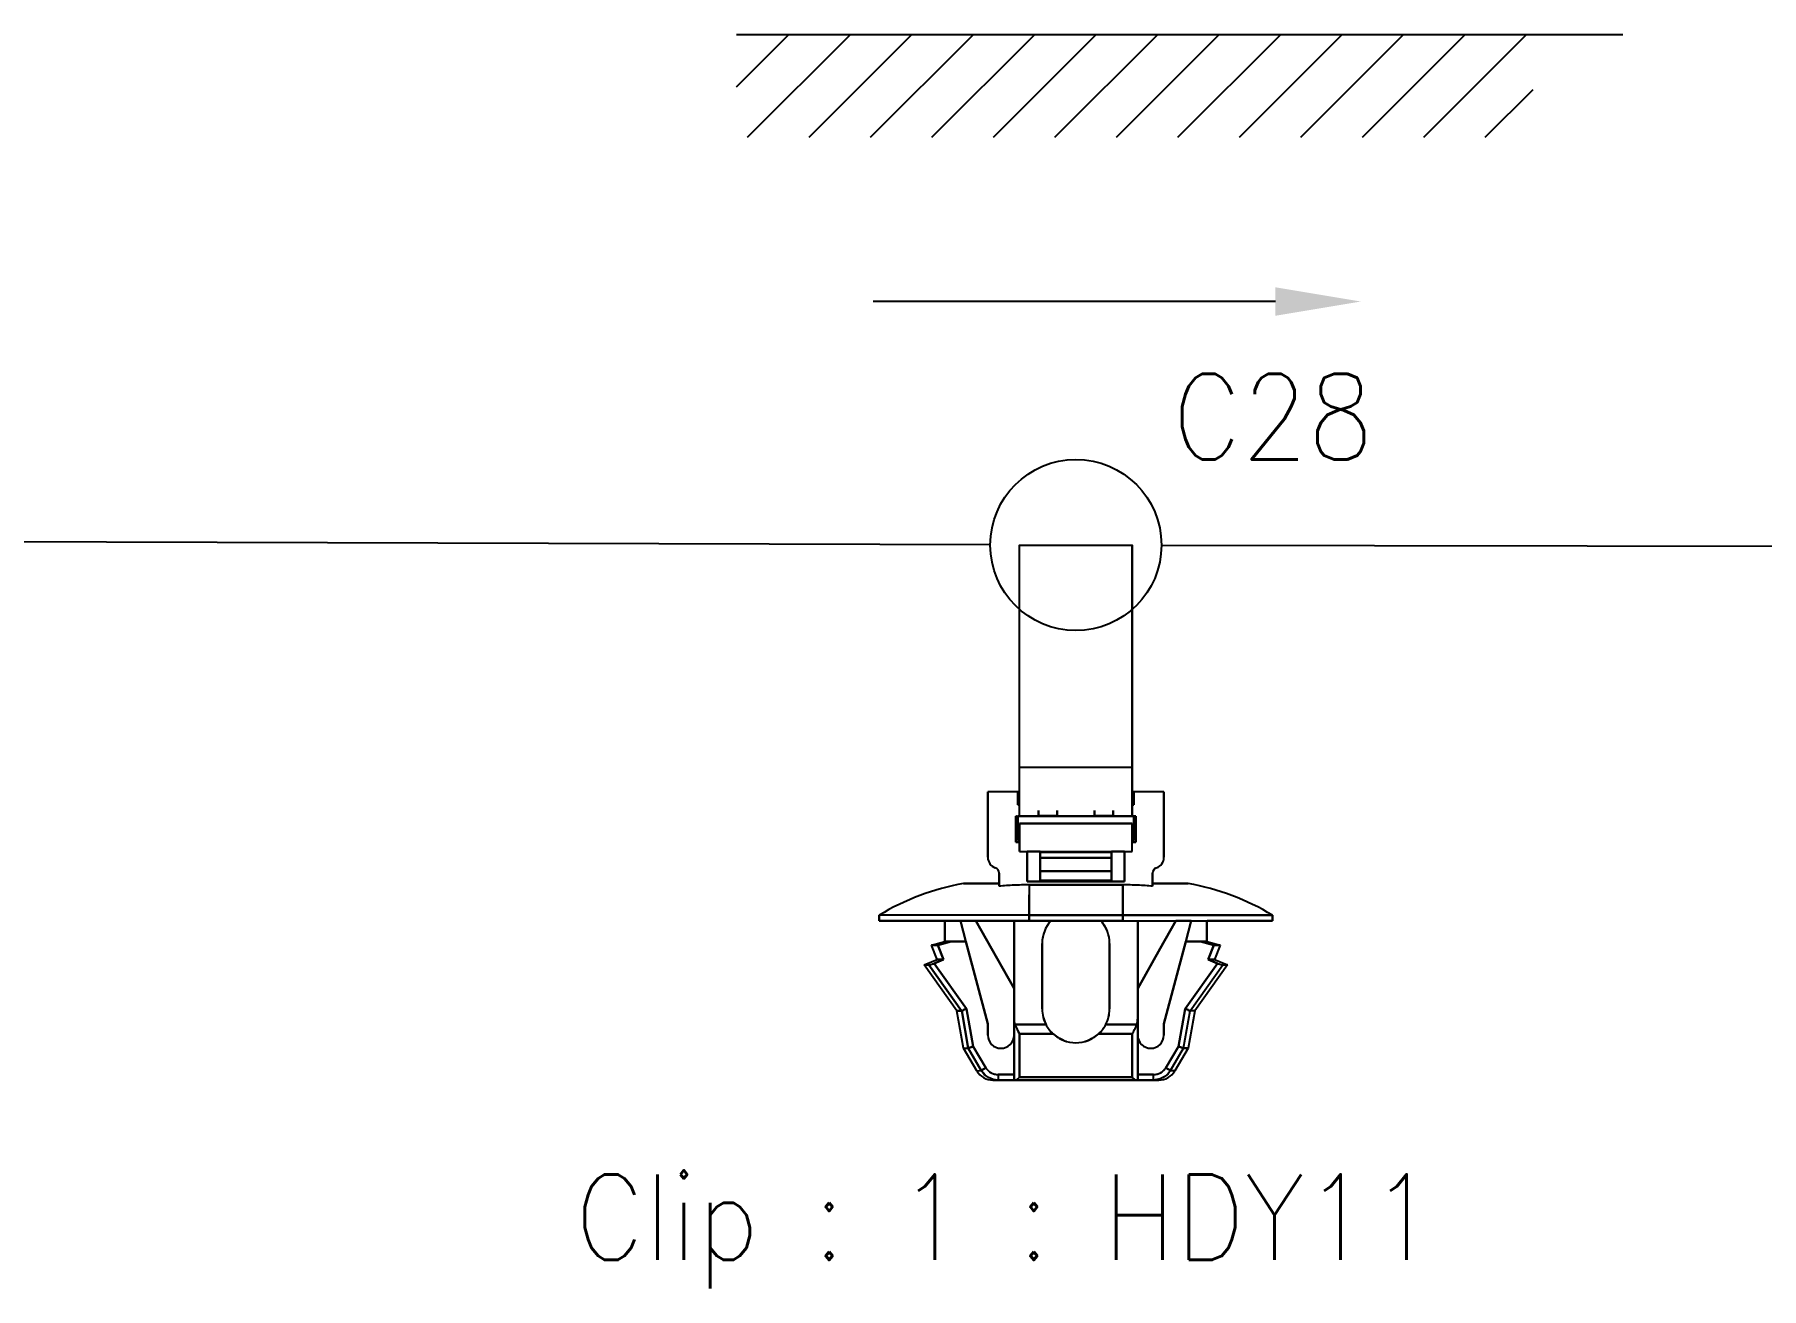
# Model space of a CAD drawing. Header units: inches. Extents: x 47316 to 59086, y 3141 to 11743.
# Drawn here: x 53152.7 to 53203.2, y 8601.5 to 8638.2 of the extents above; entities that cross this region are included whole.
import ezdxf

# ---------------------------------------------------------------- set-up
doc = ezdxf.new("R2010")
doc.units = ezdxf.units.IN
doc.header["$MEASUREMENT"] = 0
doc.styles.get("Standard").update_dxf_attribs({"font": ''})
doc.styles.get('Standard').set_extended_font_data('SimSun')
doc.linetypes.add('_VH_OTCON', pattern='A,0.0001,[7,VeSys.shx,S=0.1,R=0,X=0,Y=0],-0.4,[7,VeSys.shx,S=0.1,R=0,X=0,Y=0],-0.4,["X",Standard,S=1,R=0,X=-0.5,Y=-0.5],-0.0001,[7,VeSys.shx,S=0.1,R=0,X=0,Y=0],-0.4', length=1.2002)

msp = doc.modelspace()

# ---------------------------------------------------------------- linework, layer by layer
at = {"color": 0, "lineweight": -2}
for p, q in [((53173.252, 8636.627, 0), (53174.782, 8638.156, 0)), ((53173.252, 8638.156, 0), (53199.144, 8638.156, 0)), ((53173.574, 8635.153, 0), (53176.578, 8638.156, 0)), ((53175.37, 8635.153, 0), (53178.374, 8638.156, 0)), ((53177.166, 8635.153, 0), (53180.17, 8638.156, 0)), ((53178.962, 8635.153, 0), (53181.966, 8638.156, 0)), ((53180.758, 8635.153, 0), (53183.762, 8638.156, 0)), ((53182.554, 8635.153, 0), (53185.558, 8638.156, 0)), ((53184.35, 8635.153, 0), (53187.354, 8638.156, 0)), ((53186.146, 8635.153, 0), (53189.15, 8638.156, 0)), ((53187.942, 8635.153, 0), (53190.946, 8638.156, 0)), ((53189.738, 8635.153, 0), (53192.742, 8638.156, 0)), ((53191.535, 8635.153, 0), (53194.538, 8638.156, 0)), ((53193.331, 8635.153, 0), (53196.334, 8638.156, 0)), ((53195.127, 8635.153, 0), (53196.523, 8636.549, 0))]:
    msp.add_line(p, q, dxfattribs=at)
at = {"color": 7, "lineweight": -2}
msp.add_line((53188.993, 8630.355), (53177.245, 8630.355), dxfattribs=at)
at = {"color": 0, "linetype": '_VH_OTCON', "lineweight": -2, "ltscale": 5}
for p, q in [((53180.665, 8623.247), (53018.001, 8623.709)), ((53185.665, 8623.236), (53242.529, 8623.158))]:
    msp.add_line(p, q, dxfattribs=at)
at = {"color": 0, "ltscale": 0.378893}
msp.add_line((53184.807, 8616.74), (53184.807, 8623.24), dxfattribs=at)
at = {"color": 0, "ltscale": 0.37888}
msp.add_line((53184.807, 8616.74), (53184.807, 8623.24), dxfattribs=at)
at = {"color": 7, "ltscale": 0.108633}
msp.add_line((53181.523, 8616.034), (53181.523, 8618.412), dxfattribs=at)
at = {"color": 7, "ltscale": 0.098454}
msp.add_line((53181.523, 8616.034), (53181.523, 8618.189), dxfattribs=at)
at = {"color": 7, "ltscale": 0.057913}
msp.add_line((53181.523, 8616.034), (53181.523, 8617.302), dxfattribs=at)
at = {"color": 7, "ltscale": 0.0644}
for p, q in [((53181.523, 8615.33), (53181.523, 8616.74)), ((53181.523, 8615.33), (53181.523, 8616.74)), ((53184.807, 8616.74), (53184.807, 8615.33)), ((53184.807, 8615.33), (53184.807, 8616.74))]:
    msp.add_line(p, q, dxfattribs=at)
at = {"color": 7, "ltscale": 0.025}
for p, q in [((53180.593, 8615.486), (53180.593, 8616.034)), ((53182.617, 8615.33), (53182.07, 8615.33)), ((53182.617, 8615.33), (53182.07, 8615.33)), ((53182.617, 8615.322), (53182.07, 8615.322)), ((53184.259, 8615.33), (53183.712, 8615.33)), ((53184.259, 8615.33), (53183.712, 8615.33))]:
    msp.add_line(p, q, dxfattribs=at)
at = {"color": 7, "ltscale": 0.039999}
for p, q in [((53181.468, 8616.034), (53180.593, 8616.034)), ((53181.468, 8616.034), (53180.593, 8616.034)), ((53185.737, 8616.034), (53184.861, 8616.034)), ((53185.737, 8616.034), (53184.861, 8616.034))]:
    msp.add_line(p, q, dxfattribs=at)
at = {"color": 7, "ltscale": 0.022501}
for p, q in [((53180.593, 8616.034), (53180.593, 8615.541)), ((53180.593, 8616.034), (53180.593, 8615.541)), ((53185.737, 8616.034), (53185.737, 8615.541)), ((53185.737, 8615.541), (53185.737, 8616.034))]:
    msp.add_line(p, q, dxfattribs=at)
at = {"color": 7, "ltscale": 0.0175}
for p, q in [((53181.468, 8616.034), (53181.468, 8615.651)), ((53181.468, 8616.034), (53181.468, 8615.651)), ((53181.468, 8615.651), (53181.468, 8616.034)), ((53184.861, 8616.034), (53184.861, 8615.651)), ((53184.861, 8615.651), (53184.861, 8616.034))]:
    msp.add_line(p, q, dxfattribs=at)
at = {"color": 7, "ltscale": 0.002499}
for p, q in [((53181.523, 8616.034), (53181.468, 8616.034)), ((53181.468, 8615.651), (53181.523, 8615.651)), ((53181.523, 8615.651), (53181.468, 8615.651)), ((53184.861, 8616.034), (53184.807, 8616.034)), ((53184.807, 8615.651), (53184.861, 8615.651)), ((53184.861, 8615.651), (53184.807, 8615.651)), ((53181.413, 8615.322), (53181.468, 8615.322)), ((53181.413, 8615.322), (53181.468, 8615.322)), ((53184.916, 8615.322), (53184.861, 8615.322)), ((53184.861, 8615.322), (53184.916, 8615.322)), ((53184.861, 8615.322), (53184.916, 8615.322)), ((53181.468, 8614.611), (53181.523, 8614.611)), ((53181.523, 8614.611), (53181.468, 8614.611)), ((53181.468, 8614.611), (53181.523, 8614.611)), ((53184.807, 8614.611), (53184.861, 8614.611)), ((53184.861, 8614.611), (53184.807, 8614.611)), ((53184.807, 8614.611), (53184.861, 8614.611))]:
    msp.add_line(p, q, dxfattribs=at)
at = {"color": 7, "ltscale": 2.6e-05}
for p, q in [((53181.468, 8616.033), (53181.468, 8616.034)), ((53184.861, 8616.034), (53184.861, 8616.033))]:
    msp.add_line(p, q, dxfattribs=at)
at = {"color": 7, "ltscale": 0.064999}
for p, q in [((53180.593, 8615.541), (53180.593, 8614.118)), ((53180.593, 8615.541), (53180.593, 8614.118)), ((53185.737, 8615.541), (53185.737, 8614.118)), ((53185.737, 8614.118), (53185.737, 8615.541))]:
    msp.add_line(p, q, dxfattribs=at)
at = {"color": 7, "ltscale": 0.0625}
msp.add_line((53180.593, 8614.118), (53180.593, 8615.486), dxfattribs=at)
at = {"color": 7, "ltscale": 0.000629}
msp.add_line((53181.427, 8615.322), (53181.413, 8615.322), dxfattribs=at)
at = {"color": 7, "ltscale": 0.035001}
for p, q in [((53181.413, 8615.322), (53181.413, 8614.556)), ((53181.413, 8614.556), (53181.413, 8615.322)), ((53184.916, 8614.556), (53184.916, 8615.322)), ((53184.916, 8614.556), (53184.916, 8615.322)), ((53184.916, 8615.322), (53184.916, 8614.556)), ((53181.797, 8612.257), (53181.797, 8613.024)), ((53181.797, 8612.257), (53181.797, 8613.024))]:
    msp.add_line(p, q, dxfattribs=at)
at = {"color": 7, "ltscale": 0.154999}
for p, q in [((53181.468, 8615.322), (53184.861, 8615.322)), ((53184.861, 8615.322), (53181.468, 8615.322))]:
    msp.add_line(p, q, dxfattribs=at)
at = {"color": 7, "ltscale": 0.032501}
for p, q in [((53181.468, 8615.322), (53181.468, 8614.611)), ((53181.468, 8615.322), (53181.468, 8614.611)), ((53184.861, 8615.322), (53184.861, 8614.611)), ((53184.861, 8614.611), (53184.861, 8615.322))]:
    msp.add_line(p, q, dxfattribs=at)
at = {"color": 7, "ltscale": 0.021939}
msp.add_line((53181.468, 8615.322), (53181.468, 8614.842), dxfattribs=at)
at = {"color": 7, "ltscale": 0.15}
for p, q in [((53184.807, 8615.103), (53181.523, 8615.103)), ((53181.523, 8615.103), (53184.807, 8615.103)), ((53181.523, 8614.282), (53184.807, 8614.282)), ((53181.523, 8614.282), (53184.807, 8614.282)), ((53184.807, 8607.688), (53181.523, 8607.688)), ((53181.523, 8607.688), (53184.807, 8607.688))]:
    msp.add_line(p, q, dxfattribs=at)
at = {"color": 7, "ltscale": 0.0375}
for p, q in [((53181.523, 8615.103), (53181.523, 8614.282)), ((53181.523, 8614.282), (53181.523, 8615.103)), ((53184.807, 8614.282), (53184.807, 8615.103)), ((53184.807, 8614.282), (53184.807, 8615.103))]:
    msp.add_line(p, q, dxfattribs=at)
at = {"color": 7, "ltscale": 0.0075}
for p, q in [((53182.07, 8615.322), (53182.07, 8615.486)), ((53182.07, 8615.486), (53182.07, 8615.322)), ((53182.617, 8615.486), (53182.617, 8615.322)), ((53182.617, 8615.322), (53182.617, 8615.486)), ((53183.712, 8615.322), (53183.712, 8615.486)), ((53183.712, 8615.486), (53183.712, 8615.322)), ((53184.259, 8615.486), (53184.259, 8615.322)), ((53184.259, 8615.322), (53184.259, 8615.486)), ((53177.418, 8612.422), (53177.418, 8612.257)), ((53177.418, 8612.257), (53177.418, 8612.422)), ((53181.797, 8612.422), (53181.797, 8612.257)), ((53181.797, 8612.257), (53181.797, 8612.422)), ((53184.533, 8612.257), (53184.533, 8612.422)), ((53184.533, 8612.422), (53184.533, 8612.257)), ((53188.911, 8612.422), (53188.911, 8612.257)), ((53188.911, 8612.257), (53188.911, 8612.422)), ((53180.9, 8607.77), (53180.9, 8607.605)), ((53180.9, 8607.77), (53180.9, 8607.605)), ((53181.359, 8607.605), (53181.359, 8607.77)), ((53185.429, 8607.605), (53185.429, 8607.77)), ((53185.429, 8607.605), (53185.429, 8607.77))]:
    msp.add_line(p, q, dxfattribs=at)
at = {"color": 7, "ltscale": 0.000322}
msp.add_line((53182.617, 8615.322), (53182.617, 8615.329), dxfattribs=at)
at = {"color": 7, "ltscale": 0.023056}
msp.add_line((53184.217, 8615.322), (53183.712, 8615.322), dxfattribs=at)
at = {"color": 7, "ltscale": 0.000368}
msp.add_line((53184.259, 8615.33), (53184.259, 8615.322), dxfattribs=at)
at = {"color": 7, "ltscale": 0.004999}
for p, q in [((53181.413, 8614.556), (53181.523, 8614.556)), ((53181.523, 8614.556), (53181.413, 8614.556)), ((53184.807, 8614.556), (53184.916, 8614.556)), ((53184.916, 8614.556), (53184.807, 8614.556))]:
    msp.add_line(p, q, dxfattribs=at)
at = {"color": 7, "ltscale": 0.010562}
msp.add_line((53181.468, 8614.611), (53181.468, 8614.842), dxfattribs=at)
at = {"color": 7, "ltscale": 0.002502}
msp.add_line((53181.523, 8614.556), (53181.523, 8614.611), dxfattribs=at)
at = {"color": 7, "ltscale": 0.040002}
for p, q in [((53181.742, 8614.282), (53181.742, 8613.407)), ((53181.742, 8613.407), (53181.742, 8614.282)), ((53184.588, 8613.407), (53184.588, 8614.282)), ((53184.588, 8613.407), (53184.588, 8614.282)), ((53184.588, 8614.282), (53184.588, 8613.407))]:
    msp.add_line(p, q, dxfattribs=at)
at = {"color": 7, "ltscale": 0.017502}
for p, q in [((53182.125, 8614.282), (53181.742, 8614.282)), ((53184.588, 8614.282), (53184.205, 8614.282))]:
    msp.add_line(p, q, dxfattribs=at)
at = {"color": 7, "ltscale": 0.00087}
for p, q in [((53182.125, 8614.263), (53182.125, 8614.282)), ((53182.125, 8614.282), (53182.125, 8614.263)), ((53184.205, 8614.263), (53184.205, 8614.282)), ((53184.205, 8614.282), (53184.205, 8614.263))]:
    msp.add_line(p, q, dxfattribs=at)
at = {"color": 7, "ltscale": 0.023952}
msp.add_line((53182.125, 8613.758), (53182.125, 8614.282), dxfattribs=at)
at = {"color": 7, "ltscale": 0.007443}
for p, q in [((53182.125, 8614.1), (53182.125, 8614.263)), ((53182.125, 8614.263), (53182.125, 8614.1)), ((53184.205, 8614.1), (53184.205, 8614.263)), ((53184.205, 8614.263), (53184.205, 8614.1))]:
    msp.add_line(p, q, dxfattribs=at)
at = {"color": 7, "ltscale": 0.095001}
for p, q in [((53182.125, 8614.263), (53184.205, 8614.263)), ((53184.205, 8614.263), (53182.125, 8614.263)), ((53182.125, 8614.1), (53184.205, 8614.1)), ((53184.205, 8614.1), (53182.125, 8614.1)), ((53184.205, 8613.71), (53182.125, 8613.71)), ((53182.125, 8613.71), (53184.205, 8613.71)), ((53184.205, 8613.438), (53182.125, 8613.438))]:
    msp.add_line(p, q, dxfattribs=at)
at = {"color": 7, "ltscale": 0.017839}
for p, q in [((53182.125, 8613.71), (53182.125, 8614.1)), ((53182.125, 8614.1), (53182.125, 8613.71)), ((53184.205, 8613.71), (53184.205, 8614.1)), ((53184.205, 8614.1), (53184.205, 8613.71))]:
    msp.add_line(p, q, dxfattribs=at)
at = {"color": 7, "ltscale": 0.013786}
msp.add_line((53180.921, 8613.352), (53180.921, 8613.654), dxfattribs=at)
at = {"color": 7, "ltscale": 0.017471}
for p, q in [((53180.921, 8613.271), (53180.921, 8613.654)), ((53185.409, 8613.271), (53185.409, 8613.654))]:
    msp.add_line(p, q, dxfattribs=at)
at = {"color": 7, "ltscale": 0.017476}
for p, q in [((53180.921, 8613.654), (53180.921, 8613.271)), ((53185.409, 8613.654), (53185.409, 8613.271))]:
    msp.add_line(p, q, dxfattribs=at)
at = {"color": 7, "ltscale": 0.014789}
msp.add_line((53182.125, 8613.73), (53182.125, 8613.407), dxfattribs=at)
at = {"color": 7, "ltscale": 0.013841}
for p, q in [((53182.125, 8613.407), (53182.125, 8613.71)), ((53184.205, 8613.71), (53184.205, 8613.407))]:
    msp.add_line(p, q, dxfattribs=at)
at = {"color": 7, "ltscale": 0.012407}
for p, q in [((53182.125, 8613.438), (53182.125, 8613.71)), ((53184.205, 8613.438), (53184.205, 8613.71))]:
    msp.add_line(p, q, dxfattribs=at)
at = {"color": 7, "ltscale": 0.047501}
for p, q in [((53179.881, 8613.352), (53180.921, 8613.352)), ((53180.921, 8613.352), (53179.881, 8613.352)), ((53185.409, 8613.352), (53186.449, 8613.352)), ((53186.449, 8613.352), (53185.409, 8613.352))]:
    msp.add_line(p, q, dxfattribs=at)
at = {"color": 7, "ltscale": 0.00369}
for p, q in [((53180.921, 8613.271), (53180.921, 8613.352)), ((53185.409, 8613.352), (53185.409, 8613.271))]:
    msp.add_line(p, q, dxfattribs=at)
at = {"color": 7, "ltscale": 0.129999}
for p, q in [((53181.742, 8613.407), (53184.588, 8613.407)), ((53184.588, 8613.407), (53181.742, 8613.407))]:
    msp.add_line(p, q, dxfattribs=at)
at = {"color": 7, "ltscale": 0.040567}
for p, q in [((53181.797, 8613.31), (53181.797, 8612.422)), ((53184.533, 8613.31), (53184.533, 8612.422))]:
    msp.add_line(p, q, dxfattribs=at)
at = {"color": 7, "ltscale": 0.125}
for p, q in [((53184.533, 8613.31), (53181.797, 8613.31)), ((53181.797, 8613.31), (53184.533, 8613.31)), ((53184.533, 8612.422), (53181.797, 8612.422)), ((53181.797, 8612.422), (53184.533, 8612.422)), ((53184.533, 8612.257), (53181.797, 8612.257)), ((53181.797, 8612.257), (53184.533, 8612.257))]:
    msp.add_line(p, q, dxfattribs=at)
at = {"color": 7, "ltscale": 0.040569}
for p, q in [((53181.797, 8613.31), (53181.797, 8612.422)), ((53184.533, 8612.422), (53184.533, 8613.31))]:
    msp.add_line(p, q, dxfattribs=at)
at = {"color": 7, "ltscale": 0.001447}
msp.add_line((53184.205, 8613.438), (53184.205, 8613.407), dxfattribs=at)
at = {"color": 7, "ltscale": 0.02751}
msp.add_line((53184.533, 8612.421), (53184.533, 8613.024), dxfattribs=at)
msp.add_line((53184.533, 8612.421), (53184.533, 8613.024), dxfattribs=at)
at = {"color": 7, "ltscale": 0.2}
for p, q in [((53181.797, 8612.422), (53177.418, 8612.422)), ((53181.797, 8612.422), (53177.418, 8612.422)), ((53181.797, 8612.257), (53177.418, 8612.257)), ((53177.418, 8612.257), (53181.797, 8612.257)), ((53188.911, 8612.422), (53184.533, 8612.422)), ((53184.533, 8612.422), (53188.911, 8612.422)), ((53184.533, 8612.257), (53188.911, 8612.257)), ((53184.533, 8612.257), (53188.911, 8612.257))]:
    msp.add_line(p, q, dxfattribs=at)
at = {"color": 7, "ltscale": 0.087396}
for p, q in [((53177.418, 8612.257), (53179.331, 8612.257)), ((53188.911, 8612.257), (53186.998, 8612.257)), ((53188.911, 8612.257), (53186.998, 8612.257))]:
    msp.add_line(p, q, dxfattribs=at)
at = {"color": 7, "ltscale": 0.0875}
for p, q in [((53179.334, 8612.257), (53177.418, 8612.257)), ((53182.18, 8609.685), (53182.18, 8611.601)), ((53182.18, 8611.601), (53182.18, 8609.685)), ((53184.15, 8611.601), (53184.15, 8609.685)), ((53184.15, 8609.685), (53184.15, 8611.601)), ((53184.15, 8609.685), (53184.15, 8611.601))]:
    msp.add_line(p, q, dxfattribs=at)
at = {"color": 7, "ltscale": 0.027499}
for p, q in [((53179.334, 8611.655), (53179.334, 8612.257)), ((53179.334, 8612.257), (53179.334, 8611.655)), ((53186.996, 8611.655), (53186.996, 8612.257)), ((53186.996, 8612.257), (53186.996, 8611.655))]:
    msp.add_line(p, q, dxfattribs=at)
at = {"color": 7, "ltscale": 0.028456}
for p, q in [((53179.952, 8611.655), (53179.791, 8612.257)), ((53179.791, 8612.257), (53179.952, 8611.655)), ((53186.378, 8611.655), (53186.538, 8612.257)), ((53186.538, 8612.257), (53186.378, 8611.655))]:
    msp.add_line(p, q, dxfattribs=at)
at = {"color": 7, "ltscale": 0.020602}
for p, q in [((53179.791, 8612.257), (53180.242, 8612.257)), ((53186.538, 8612.257), (53186.087, 8612.257)), ((53186.538, 8612.257), (53186.087, 8612.257))]:
    msp.add_line(p, q, dxfattribs=at)
at = {"color": 7, "ltscale": 0.020749}
msp.add_line((53180.246, 8612.257), (53179.791, 8612.257), dxfattribs=at)
at = {"color": 7, "ltscale": 0.015289}
msp.add_line((53180.41, 8611.967), (53180.245, 8612.258), dxfattribs=at)
at = {"color": 7, "ltscale": 0.015242}
for p, q in [((53180.246, 8612.258), (53180.41, 8611.967)), ((53185.92, 8611.967), (53186.084, 8612.258))]:
    msp.add_line(p, q, dxfattribs=at)
at = {"color": 7, "ltscale": 0.089999}
for p, q in [((53181.359, 8612.257), (53181.359, 8610.287)), ((53181.359, 8610.287), (53181.359, 8612.257)), ((53184.971, 8610.287), (53184.971, 8612.257)), ((53184.971, 8612.257), (53184.971, 8610.287))]:
    msp.add_line(p, q, dxfattribs=at)
at = {"color": 7, "ltscale": 0.015215}
msp.add_line((53186.084, 8612.258), (53185.92, 8611.968), dxfattribs=at)
at = {"color": 7, "ltscale": 0.018183}
msp.add_line((53178.951, 8611.546), (53179.334, 8611.655), dxfattribs=at)
at = {"color": 7, "ltscale": 0.008429}
for p, q in [((53179.135, 8611.546), (53178.951, 8611.546)), ((53187.03, 8611.135), (53187.214, 8611.135))]:
    msp.add_line(p, q, dxfattribs=at)
at = {"color": 7, "ltscale": 0.020195}
for p, q in [((53179.115, 8611.135), (53178.951, 8611.546)), ((53179.135, 8611.546), (53179.3, 8611.135)), ((53179.3, 8611.135), (53179.135, 8611.546)), ((53187.194, 8611.546), (53187.03, 8611.135)), ((53187.03, 8611.135), (53187.194, 8611.546)), ((53187.379, 8611.546), (53187.214, 8611.135))]:
    msp.add_line(p, q, dxfattribs=at)
at = {"color": 7, "ltscale": 0.008438}
msp.add_line((53178.951, 8611.546), (53179.136, 8611.546), dxfattribs=at)
at = {"color": 7, "ltscale": 0.002185}
msp.add_line((53179.042, 8611.546), (53178.994, 8611.546), dxfattribs=at)
at = {"color": 7, "ltscale": 0.018199}
for p, q in [((53179.519, 8611.655), (53179.135, 8611.546)), ((53179.135, 8611.546), (53179.519, 8611.655)), ((53186.811, 8611.655), (53187.194, 8611.546)), ((53187.194, 8611.546), (53186.811, 8611.655))]:
    msp.add_line(p, q, dxfattribs=at)
at = {"color": 7, "ltscale": 0.000342}
for p, q in [((53179.341, 8611.655), (53179.334, 8611.655)), ((53186.996, 8611.655), (53186.988, 8611.655))]:
    msp.add_line(p, q, dxfattribs=at)
at = {"color": 7, "ltscale": 0.006641}
msp.add_line((53179.334, 8611.655), (53179.479, 8611.655), dxfattribs=at)
at = {"color": 7, "ltscale": 0.002142}
msp.add_line((53179.381, 8611.655), (53179.334, 8611.655), dxfattribs=at)
at = {"color": 7, "ltscale": 0.00033}
for p, q in [((53179.334, 8611.655), (53179.341, 8611.655)), ((53186.989, 8611.655), (53186.996, 8611.655)), ((53187.214, 8611.135), (53187.207, 8611.135))]:
    msp.add_line(p, q, dxfattribs=at)
at = {"color": 7, "ltscale": 0.002136}
msp.add_line((53179.334, 8611.655), (53179.381, 8611.655), dxfattribs=at)
at = {"color": 7, "ltscale": 0.001825}
msp.add_line((53179.341, 8611.655), (53179.381, 8611.655), dxfattribs=at)
at = {"color": 7, "ltscale": 0.003674}
for p, q in [((53179.422, 8611.655), (53179.341, 8611.655)), ((53186.988, 8611.655), (53186.908, 8611.655))]:
    msp.add_line(p, q, dxfattribs=at)
at = {"color": 7, "ltscale": 0.006299}
msp.add_line((53179.519, 8611.655), (53179.381, 8611.655), dxfattribs=at)
at = {"color": 7, "ltscale": 0.006305}
msp.add_line((53179.381, 8611.655), (53179.519, 8611.655), dxfattribs=at)
at = {"color": 7, "ltscale": 0.00329}
msp.add_line((53179.494, 8611.655), (53179.422, 8611.655), dxfattribs=at)
at = {"color": 7, "ltscale": 0.019785}
for p, q in [((53179.952, 8611.655), (53179.519, 8611.655)), ((53179.519, 8611.655), (53179.952, 8611.655)), ((53186.378, 8611.655), (53186.811, 8611.655)), ((53186.811, 8611.655), (53186.378, 8611.655))]:
    msp.add_line(p, q, dxfattribs=at)
at = {"color": 7, "ltscale": 0.11383}
for p, q in [((53180.593, 8609.247), (53179.952, 8611.655)), ((53179.952, 8611.655), (53180.593, 8609.247)), ((53185.737, 8609.247), (53186.378, 8611.655)), ((53186.378, 8611.655), (53185.737, 8609.247))]:
    msp.add_line(p, q, dxfattribs=at)
at = {"color": 7, "ltscale": 0.02697}
msp.add_line((53180.7, 8611.453), (53180.41, 8611.967), dxfattribs=at)
at = {"color": 7, "ltscale": 0.026985}
for p, q in [((53180.41, 8611.967), (53180.7, 8611.453)), ((53185.629, 8611.453), (53185.92, 8611.967))]:
    msp.add_line(p, q, dxfattribs=at)
at = {"color": 7, "ltscale": 0.065039}
msp.add_line((53181.359, 8610.287), (53180.658, 8611.527), dxfattribs=at)
at = {"color": 7, "ltscale": 0.064963}
msp.add_line((53185.67, 8611.525), (53184.971, 8610.287), dxfattribs=at)
at = {"color": 7, "ltscale": 0.02701}
msp.add_line((53185.92, 8611.968), (53185.629, 8611.453), dxfattribs=at)
at = {"color": 7, "ltscale": 0.008441}
for p, q in [((53186.996, 8611.655), (53186.811, 8611.655)), ((53186.811, 8611.655), (53186.996, 8611.655)), ((53187.215, 8611.135), (53187.03, 8611.135))]:
    msp.add_line(p, q, dxfattribs=at)
at = {"color": 7, "ltscale": 0.008432}
msp.add_line((53186.811, 8611.655), (53186.996, 8611.655), dxfattribs=at)
at = {"color": 7, "ltscale": 0.00434}
msp.add_line((53186.908, 8611.655), (53186.813, 8611.655), dxfattribs=at)
at = {"color": 7, "ltscale": 0.002209}
msp.add_line((53186.94, 8611.655), (53186.989, 8611.655), dxfattribs=at)
at = {"color": 7, "ltscale": 0.000286}
for p, q in [((53186.994, 8611.654), (53186.988, 8611.655)), ((53186.988, 8611.655), (53186.994, 8611.654))]:
    msp.add_line(p, q, dxfattribs=at)
at = {"color": 7, "ltscale": 0.018174}
msp.add_line((53186.996, 8611.655), (53187.378, 8611.546), dxfattribs=at)
at = {"color": 7, "ltscale": 0.004681}
for p, q in [((53187.297, 8611.546), (53187.194, 8611.546)), ((53187.194, 8611.546), (53187.297, 8611.546))]:
    msp.add_line(p, q, dxfattribs=at)
at = {"color": 7, "ltscale": 0.002823}
msp.add_line((53187.358, 8611.546), (53187.297, 8611.546), dxfattribs=at)
at = {"color": 7, "ltscale": 0.00282}
for p, q in [((53187.297, 8611.546), (53187.358, 8611.546)), ((53179.135, 8611.135), (53179.197, 8611.135))]:
    msp.add_line(p, q, dxfattribs=at)
at = {"color": 7, "ltscale": 0.000925}
msp.add_line((53187.379, 8611.546), (53187.358, 8611.546), dxfattribs=at)
at = {"color": 7, "ltscale": 0.000912}
for p, q in [((53187.358, 8611.546), (53187.378, 8611.546)), ((53179.115, 8611.135), (53179.135, 8611.135))]:
    msp.add_line(p, q, dxfattribs=at)
at = {"color": 7, "ltscale": 0.019}
msp.add_line((53178.732, 8610.971), (53179.115, 8611.135), dxfattribs=at)
at = {"color": 7, "ltscale": 0.013619}
for p, q in [((53179.3, 8611.135), (53179.026, 8611.018)), ((53179.026, 8611.018), (53179.3, 8611.135)), ((53187.03, 8611.135), (53187.304, 8611.018)), ((53187.304, 8611.018), (53187.03, 8611.135))]:
    msp.add_line(p, q, dxfattribs=at)
at = {"color": 7, "ltscale": 0.074459}
for p, q in [((53179.026, 8611.018), (53179.973, 8609.692)), ((53179.973, 8609.692), (53179.026, 8611.018)), ((53187.304, 8611.018), (53186.356, 8609.692)), ((53186.356, 8609.692), (53187.304, 8611.018))]:
    msp.add_line(p, q, dxfattribs=at)
at = {"color": 7, "ltscale": 0.0009}
msp.add_line((53179.134, 8611.135), (53179.115, 8611.135), dxfattribs=at)
at = {"color": 7, "ltscale": 0.002856}
msp.add_line((53179.122, 8611.135), (53179.185, 8611.135), dxfattribs=at)
at = {"color": 7, "ltscale": 0.002869}
msp.add_line((53179.185, 8611.135), (53179.122, 8611.135), dxfattribs=at)
at = {"color": 7, "ltscale": 0.002832}
msp.add_line((53179.196, 8611.135), (53179.134, 8611.135), dxfattribs=at)
at = {"color": 7, "ltscale": 0.004715}
msp.add_line((53179.3, 8611.135), (53179.196, 8611.135), dxfattribs=at)
at = {"color": 7, "ltscale": 0.004687}
msp.add_line((53179.197, 8611.135), (53179.3, 8611.135), dxfattribs=at)
at = {"color": 7, "ltscale": 0.06116}
msp.add_line((53181.359, 8610.287), (53180.7, 8611.453), dxfattribs=at)
at = {"color": 7, "ltscale": 0.061156}
for p, q in [((53180.7, 8611.453), (53181.359, 8610.287)), ((53184.971, 8610.287), (53185.629, 8611.453))]:
    msp.add_line(p, q, dxfattribs=at)
at = {"color": 7, "ltscale": 0.040697}
msp.add_line((53181.359, 8610.491), (53181.359, 8611.382), dxfattribs=at)
at = {"color": 7, "ltscale": 0.040701}
msp.add_line((53181.359, 8611.382), (53181.359, 8610.491), dxfattribs=at)
at = {"color": 7, "ltscale": 0.061161}
msp.add_line((53185.629, 8611.453), (53184.971, 8610.287), dxfattribs=at)
at = {"color": 7, "ltscale": 0.004291}
msp.add_line((53187.124, 8611.135), (53187.03, 8611.135), dxfattribs=at)
at = {"color": 7, "ltscale": 0.003809}
msp.add_line((53187.207, 8611.135), (53187.124, 8611.135), dxfattribs=at)
at = {"color": 7, "ltscale": 0.001593}
msp.add_line((53187.173, 8611.135), (53187.208, 8611.135), dxfattribs=at)
at = {"color": 7, "ltscale": 0.000327}
msp.add_line((53187.208, 8611.135), (53187.215, 8611.135), dxfattribs=at)
at = {"color": 7, "ltscale": 0.019025}
msp.add_line((53187.215, 8611.135), (53187.597, 8610.971), dxfattribs=at)
at = {"color": 7, "ltscale": 4.3e-05}
msp.add_line((53178.732, 8610.971), (53178.733, 8610.971), dxfattribs=at)
at = {"color": 7, "ltscale": 0.075271}
for p, q in [((53179.69, 8609.63), (53178.732, 8610.971)), ((53178.867, 8610.971), (53179.825, 8609.63)), ((53179.825, 8609.63), (53178.867, 8610.971)), ((53186.505, 8609.63), (53187.463, 8610.971)), ((53187.597, 8610.971), (53186.64, 8609.63))]:
    msp.add_line(p, q, dxfattribs=at)
at = {"color": 7, "ltscale": 4.9e-05}
msp.add_line((53178.732, 8610.971), (53178.733, 8610.971), dxfattribs=at)
at = {"color": 7, "ltscale": 0.000903}
msp.add_line((53178.733, 8610.971), (53178.753, 8610.971), dxfattribs=at)
at = {"color": 7, "ltscale": 0.000916}
msp.add_line((53178.733, 8610.971), (53178.753, 8610.971), dxfattribs=at)
at = {"color": 7, "ltscale": 0.005249}
msp.add_line((53178.753, 8610.971), (53178.868, 8610.972), dxfattribs=at)
at = {"color": 7, "ltscale": 0.005222}
msp.add_line((53178.753, 8610.971), (53178.867, 8610.971), dxfattribs=at)
at = {"color": 7, "ltscale": 0.075264}
msp.add_line((53186.505, 8609.63), (53187.462, 8610.971), dxfattribs=at)
at = {"color": 7, "ltscale": 0.006177}
msp.add_line((53187.462, 8610.971), (53187.597, 8610.971), dxfattribs=at)
at = {"color": 7, "ltscale": 0.006165}
for p, q in [((53187.597, 8610.971), (53187.463, 8610.971)), ((53186.64, 8609.63), (53186.505, 8609.63)), ((53186.64, 8609.63), (53186.505, 8609.63))]:
    msp.add_line(p, q, dxfattribs=at)
at = {"color": 7, "ltscale": 0.039936}
for p, q in [((53181.359, 8610.287), (53181.359, 8609.413)), ((53181.359, 8609.413), (53181.359, 8610.287)), ((53184.971, 8609.413), (53184.971, 8610.287)), ((53184.971, 8610.287), (53184.971, 8609.413))]:
    msp.add_line(p, q, dxfattribs=at)
at = {"color": 7, "ltscale": 0.048712}
msp.add_line((53181.359, 8609.221), (53181.359, 8610.287), dxfattribs=at)
at = {"color": 7, "ltscale": 0.006168}
for p, q in [((53179.825, 8609.63), (53179.69, 8609.63)), ((53179.69, 8609.63), (53179.825, 8609.63))]:
    msp.add_line(p, q, dxfattribs=at)
at = {"color": 7, "ltscale": 0.05076}
for p, q in [((53179.881, 8608.536), (53179.69, 8609.63)), ((53186.64, 8609.63), (53186.448, 8608.536))]:
    msp.add_line(p, q, dxfattribs=at)
at = {"color": 7, "ltscale": 0.002621}
for p, q in [((53179.829, 8609.631), (53179.882, 8609.653)), ((53179.882, 8609.653), (53179.829, 8609.631)), ((53186.448, 8609.653), (53186.501, 8609.631)), ((53186.501, 8609.631), (53186.448, 8609.653))]:
    msp.add_line(p, q, dxfattribs=at)
at = {"color": 7, "ltscale": 0.050773}
for p, q in [((53179.829, 8609.631), (53180.02, 8608.536)), ((53180.02, 8608.536), (53179.829, 8609.631)), ((53186.309, 8608.536), (53186.501, 8609.631))]:
    msp.add_line(p, q, dxfattribs=at)
at = {"color": 7, "ltscale": 0.000205}
for p, q in [((53179.882, 8609.653), (53179.886, 8609.655)), ((53179.886, 8609.655), (53179.882, 8609.653)), ((53186.444, 8609.655), (53186.448, 8609.653)), ((53186.448, 8609.653), (53186.444, 8609.655))]:
    msp.add_line(p, q, dxfattribs=at)
at = {"color": 7, "ltscale": 0.004321}
for p, q in [((53179.886, 8609.655), (53179.973, 8609.692)), ((53179.973, 8609.692), (53179.886, 8609.655)), ((53186.356, 8609.692), (53186.444, 8609.655)), ((53186.444, 8609.655), (53186.356, 8609.692))]:
    msp.add_line(p, q, dxfattribs=at)
at = {"color": 7, "ltscale": 0.051095}
for p, q in [((53179.973, 8609.692), (53180.166, 8608.59)), ((53180.166, 8608.59), (53179.973, 8609.692)), ((53186.356, 8609.692), (53186.164, 8608.59)), ((53186.164, 8608.59), (53186.356, 8609.692))]:
    msp.add_line(p, q, dxfattribs=at)
at = {"color": 7, "ltscale": 0.050769}
msp.add_line((53186.309, 8608.536), (53186.504, 8609.63), dxfattribs=at)
at = {"color": 7, "ltscale": 0.014999}
for p, q in [((53180.593, 8608.919), (53180.593, 8609.247)), ((53180.593, 8609.247), (53180.593, 8608.919)), ((53185.737, 8608.919), (53185.737, 8609.247)), ((53185.737, 8608.919), (53185.737, 8609.247)), ((53185.737, 8609.247), (53185.737, 8608.919))]:
    msp.add_line(p, q, dxfattribs=at)
at = {"color": 7, "ltscale": 0.082565}
for p, q in [((53181.359, 8607.605), (53181.359, 8609.413)), ((53181.359, 8609.413), (53181.359, 8607.605)), ((53184.971, 8609.413), (53184.971, 8607.605)), ((53184.971, 8607.605), (53184.971, 8609.413))]:
    msp.add_line(p, q, dxfattribs=at)
at = {"color": 7, "ltscale": 0.008279}
msp.add_line((53181.359, 8609.04), (53181.359, 8609.221), dxfattribs=at)
at = {"color": 7, "ltscale": 0.005516}
msp.add_line((53181.359, 8608.919), (53181.359, 8609.04), dxfattribs=at)
at = {"color": 7, "ltscale": 0.041339}
for p, q in [((53181.387, 8609.229), (53182.292, 8609.229)), ((53182.292, 8609.229), (53181.387, 8609.229)), ((53184.038, 8609.229), (53184.943, 8609.229)), ((53184.943, 8609.229), (53184.038, 8609.229))]:
    msp.add_line(p, q, dxfattribs=at)
at = {"color": 7, "ltscale": 0.002634}
for p, q in [((53181.387, 8609.229), (53181.407, 8609.175)), ((53184.923, 8609.175), (53184.943, 8609.229))]:
    msp.add_line(p, q, dxfattribs=at)
at = {"color": 7, "ltscale": 0.002635}
for p, q in [((53181.407, 8609.175), (53181.387, 8609.229)), ((53184.943, 8609.229), (53184.923, 8609.175))]:
    msp.add_line(p, q, dxfattribs=at)
at = {"color": 7, "ltscale": 0.006223}
for p, q in [((53179.881, 8608.536), (53180.018, 8608.536)), ((53179.881, 8608.536), (53180.018, 8608.536)), ((53186.448, 8608.536), (53186.312, 8608.536))]:
    msp.add_line(p, q, dxfattribs=at)
at = {"color": 7, "ltscale": 0.034946}
for p, q in [((53180.269, 8607.876), (53179.881, 8608.536)), ((53186.448, 8608.536), (53186.06, 8607.876))]:
    msp.add_line(p, q, dxfattribs=at)
at = {"color": 7, "ltscale": 0.034208}
for p, q in [((53180.397, 8607.89), (53180.018, 8608.536)), ((53185.932, 8607.89), (53186.312, 8608.536))]:
    msp.add_line(p, q, dxfattribs=at)
at = {"color": 7, "ltscale": 0.000128}
for p, q in [((53180.02, 8608.536), (53180.018, 8608.536)), ((53186.312, 8608.536), (53186.309, 8608.536)), ((53186.309, 8608.536), (53186.312, 8608.536))]:
    msp.add_line(p, q, dxfattribs=at)
at = {"color": 7, "ltscale": 0.002806}
for p, q in [((53180.02, 8608.536), (53180.078, 8608.558)), ((53186.252, 8608.558), (53186.309, 8608.536))]:
    msp.add_line(p, q, dxfattribs=at)
at = {"color": 7, "ltscale": 0.00266}
for p, q in [((53180.075, 8608.556), (53180.02, 8608.536)), ((53186.309, 8608.536), (53186.254, 8608.556))]:
    msp.add_line(p, q, dxfattribs=at)
at = {"color": 7, "ltscale": 0.034163}
for p, q in [((53180.02, 8608.536), (53180.397, 8607.89)), ((53185.932, 8607.89), (53186.309, 8608.536))]:
    msp.add_line(p, q, dxfattribs=at)
at = {"color": 7, "ltscale": 0.004276}
for p, q in [((53180.078, 8608.558), (53180.166, 8608.59)), ((53180.166, 8608.59), (53180.078, 8608.557)), ((53186.251, 8608.557), (53186.164, 8608.59)), ((53186.164, 8608.59), (53186.252, 8608.558))]:
    msp.add_line(p, q, dxfattribs=at)
at = {"color": 7, "ltscale": 0.0329}
for p, q in [((53180.166, 8608.59), (53180.531, 8607.969)), ((53180.531, 8607.969), (53180.166, 8608.59)), ((53186.164, 8608.59), (53185.798, 8607.969)), ((53185.798, 8607.969), (53186.164, 8608.59))]:
    msp.add_line(p, q, dxfattribs=at)
at = {"color": 7, "ltscale": 0.052501}
msp.add_line((53181.359, 8607.77), (53181.359, 8608.919), dxfattribs=at)
at = {"color": 7, "ltscale": 0.044711}
for p, q in [((53182.502, 8608.957), (53181.523, 8608.957)), ((53181.523, 8608.957), (53182.502, 8608.957)), ((53184.807, 8608.957), (53183.828, 8608.957)), ((53183.828, 8608.957), (53184.807, 8608.957))]:
    msp.add_line(p, q, dxfattribs=at)
at = {"color": 7, "ltscale": 0.057954}
for p, q in [((53181.523, 8608.957), (53181.523, 8607.688)), ((53181.523, 8607.688), (53181.523, 8608.957)), ((53184.807, 8607.688), (53184.807, 8608.957)), ((53184.807, 8608.957), (53184.807, 8607.688))]:
    msp.add_line(p, q, dxfattribs=at)
at = {"color": 7, "ltscale": 0.001863}
msp.add_line((53182.473, 8608.984), (53182.503, 8608.956), dxfattribs=at)
at = {"color": 7, "ltscale": 0.000505}
msp.add_line((53182.502, 8608.957), (53182.494, 8608.964), dxfattribs=at)
at = {"color": 7, "ltscale": 0.000598}
msp.add_line((53183.828, 8608.957), (53183.837, 8608.965), dxfattribs=at)
at = {"color": 7, "ltscale": 0.006219}
msp.add_line((53186.312, 8608.536), (53186.448, 8608.536), dxfattribs=at)
at = {"color": 7, "ltscale": 0.005864}
msp.add_line((53180.27, 8607.875), (53180.397, 8607.89), dxfattribs=at)
at = {"color": 7, "ltscale": 0.005865}
for p, q in [((53180.27, 8607.876), (53180.397, 8607.89)), ((53185.932, 8607.89), (53186.06, 8607.876))]:
    msp.add_line(p, q, dxfattribs=at)
at = {"color": 7, "ltscale": 0.007092}
for p, q in [((53180.531, 8607.969), (53180.397, 8607.89)), ((53180.397, 8607.89), (53180.531, 8607.969)), ((53185.932, 8607.89), (53185.798, 8607.969)), ((53185.798, 8607.969), (53185.932, 8607.89))]:
    msp.add_line(p, q, dxfattribs=at)
at = {"color": 7, "ltscale": 0.015717}
msp.add_line((53180.742, 8607.605), (53181.086, 8607.605), dxfattribs=at)
at = {"color": 7, "ltscale": 0.015729}
msp.add_line((53181.086, 8607.605), (53180.742, 8607.605), dxfattribs=at)
at = {"color": 7, "ltscale": 0.020941}
for p, q in [((53180.9, 8607.77), (53181.359, 8607.77)), ((53181.359, 8607.77), (53180.9, 8607.77)), ((53181.359, 8607.605), (53180.9, 8607.605)), ((53180.9, 8607.605), (53181.359, 8607.605)), ((53185.429, 8607.77), (53184.971, 8607.77)), ((53184.971, 8607.77), (53185.429, 8607.77)), ((53185.429, 8607.605), (53184.971, 8607.605)), ((53184.971, 8607.605), (53185.429, 8607.605))]:
    msp.add_line(p, q, dxfattribs=at)
at = {"color": 7, "ltscale": 0.012512}
for p, q in [((53181.36, 8607.605), (53181.086, 8607.605)), ((53185.244, 8607.605), (53184.97, 8607.605))]:
    msp.add_line(p, q, dxfattribs=at)
at = {"color": 7, "ltscale": 0.000995}
for p, q in [((53181.38, 8607.605), (53181.359, 8607.605)), ((53181.359, 8607.605), (53181.38, 8607.605)), ((53184.971, 8607.605), (53184.949, 8607.605)), ((53184.949, 8607.605), (53184.971, 8607.605))]:
    msp.add_line(p, q, dxfattribs=at)
at = {"color": 7, "ltscale": 0.163214}
msp.add_line((53184.951, 8607.605), (53181.378, 8607.605), dxfattribs=at)
at = {"color": 7, "ltscale": 0.163013}
msp.add_line((53181.38, 8607.605), (53184.949, 8607.605), dxfattribs=at)
at = {"color": 7, "ltscale": 0.000399}
msp.add_line((53184.943, 8607.606), (53184.951, 8607.605), dxfattribs=at)
at = {"color": 7, "ltscale": 0.012915}
msp.add_line((53185.526, 8607.605), (53185.244, 8607.605), dxfattribs=at)
at = {"color": 7, "ltscale": 0.006183}
msp.add_line((53185.565, 8607.605), (53185.429, 8607.605), dxfattribs=at)
at = {"color": 7, "ltscale": 0.007248}
msp.add_line((53185.429, 8607.605), (53185.588, 8607.605), dxfattribs=at)
at = {"color": 7, "ltscale": 0.004422}
msp.add_line((53185.43, 8607.605), (53185.526, 8607.605), dxfattribs=at)
at = {"color": 7, "ltscale": 0.001605}
msp.add_line((53185.544, 8607.605), (53185.579, 8607.605), dxfattribs=at)
at = {"color": 7, "ltscale": 0.00587}
msp.add_line((53186.06, 8607.875), (53185.932, 8607.89), dxfattribs=at)
at = {"color": 0}
msp.add_lwpolyline([(53184.807, 8616.74), (53181.523, 8616.74), (53181.523, 8623.24), (53184.807, 8623.24)], close=True, dxfattribs=at)
at = {"color": 7}
for points in [[(53182.809, 8608.766), (53182.698, 8608.818), (53182.502, 8608.957)], [(53183.828, 8608.957), (53183.632, 8608.818), (53183.52, 8608.766)], [(53180.9, 8607.605), (53180.75, 8607.625), (53180.61, 8607.683), (53180.489, 8607.772), (53180.397, 8607.89)], [(53180.9, 8607.605), (53180.752, 8607.624), (53180.613, 8607.68), (53180.514, 8607.749), (53180.397, 8607.89)], [(53185.932, 8607.89), (53185.84, 8607.772), (53185.719, 8607.682), (53185.579, 8607.625), (53185.429, 8607.605)], [(53185.932, 8607.89), (53185.859, 8607.791), (53185.766, 8607.711), (53185.633, 8607.642), (53185.429, 8607.605)]]:
    msp.add_lwpolyline(points, dxfattribs=at)
at = {"color": 0, "linetype": 'Continuous', "lineweight": -2}
msp.add_circle((53183.165, 8623.24), 2.5, dxfattribs=at)
at = {"color": 7}
for centre, radius, start, end in [((53180.921, 8614.118), 0.328, 179.9994, 250.5293), ((53180.921, 8614.118), 0.328, 180, 250.5288), ((53180.921, 8614.118), 0.328, 179.9994, 250.5294), ((53185.409, 8614.118), 0.328, 289.4712, 0), ((53185.409, 8614.118), 0.328, 289.4707, 0.0006), ((53180.756, 8613.653), 0.166, 57.0425, 70.4553), ((53180.755, 8613.653), 0.166, 0.3156, 70.2132), ((53180.757, 8613.654), 0.164, 0.0195, 70.5097), ((53185.574, 8613.653), 0.166, 109.7868, 179.6844), ((53185.573, 8613.654), 0.164, 109.4907, 179.9809), ((53185.573, 8613.653), 0.165, 109.5431, 137.7308), ((53181.128, 8606.327), 7.135, 100.0643, 121.3266), ((53181.77, 8603.753), 9.556, 92.4655, 95.0982), ((53181.979, 8600.731), 12.585, 92.8258, 94.8248), ((53181.795, 8603.26), 10.05, 89.9939, 92.4892), ((53181.845, 8600.469), 12.841, 90.2174, 92.1704), ((53181.845, 8600.469), 12.841, 90.2174, 92.1704), ((53184.534, 8603.261), 10.049, 87.5107, 90.0063), ((53184.484, 8600.469), 12.841, 87.8296, 89.7826), ((53184.559, 8603.752), 9.557, 84.902, 87.5344), ((53184.35, 8600.731), 12.585, 85.1752, 87.1742), ((53185.202, 8606.327), 7.135, 58.6734, 79.9357), ((53185.202, 8606.327), 7.135, 58.6734, 79.9357), ((53183.179, 8611.595), 1, 138.4852, 179.6729), ((53183.164, 8611.601), 0.984, 138.1813, 180.0244), ((53183.165, 8611.601), 0.985, 359.9744, 41.8082), ((53183.167, 8611.602), 0.983, 17.7035, 41.8454), ((53183.151, 8611.595), 1, 0.3271, 41.5148), ((53183.171, 8611.6), 0.991, 162.0866, 179.9516), ((53178.684, 8611.812), 0.865, 286.6343, 293.2836), ((53178.698, 8611.773), 0.823, 286.458, 293.4523), ((53187.632, 8611.775), 0.825, 246.5546, 253.5173), ((53187.646, 8611.812), 0.865, 246.715, 253.359), ((53178.847, 8611.237), 0.267, 274.42, 288.4837), ((53178.846, 8611.235), 0.265, 274.518, 288.631), ((53187.482, 8611.234), 0.264, 251.3817, 265.6108), ((53187.483, 8611.238), 0.268, 251.5222, 265.5584), ((53183.165, 8609.685), 0.985, 180.0004, 207.5793), ((53183.172, 8609.686), 0.992, 180.0488, 194.3908), ((53183.173, 8609.689), 0.993, 180.2495, 207.6029), ((53183.157, 8609.689), 0.993, 332.3971, 359.7505), ((53183.165, 8609.685), 0.985, 332.4207, 359.9996), ((53183.157, 8609.686), 0.993, 344.7319, 359.944), ((53183.158, 8609.686), 0.992, 345.3918, 359.9518), ((53183.165, 8609.685), 0.985, 345.5164, 359.9998), ((53181.977, 8609.412), 0.619, 179.9621, 197.2519), ((53181.947, 8609.407), 0.589, 179.457, 197.6365), ((53182.48, 8609.621), 1.162, 202.5469, 207.2773), ((53182.47, 8609.617), 1.151, 202.5671, 207.342), ((53183.017, 8609.905), 1.77, 207.4856, 212.3982), ((53182.99, 8609.889), 1.738, 207.542, 212.4484), ((53183.175, 8609.687), 0.995, 207.4251, 217.048), ((53183.169, 8609.688), 0.99, 207.6266, 217.3119), ((53183.139, 8609.66), 0.949, 217.0272, 227.8015), ((53183.166, 8609.686), 0.986, 217.297, 227.6662), ((53183.191, 8609.66), 0.949, 312.1985, 322.9728), ((53183.164, 8609.686), 0.986, 312.3338, 322.703), ((53183.154, 8609.687), 0.995, 322.952, 332.5749), ((53183.161, 8609.688), 0.99, 322.6881, 332.3734), ((53183.312, 8609.905), 1.77, 327.6022, 332.5141), ((53183.34, 8609.889), 1.738, 327.5519, 332.4578), ((53183.86, 8609.617), 1.151, 332.6577, 337.4331), ((53183.85, 8609.62), 1.162, 332.7219, 337.4536), ((53184.352, 8609.412), 0.619, 342.7481, 0.0379), ((53184.382, 8609.407), 0.589, 342.3665, 0.5393), ((53180.976, 8608.919), 0.383, 180.0245, 359.9755), ((53180.976, 8608.919), 0.383, 180.0079, 359.9921), ((53183.169, 8609.697), 0.997, 227.9955, 248.9005), ((53183.166, 8609.686), 0.986, 240.0689, 253.5652), ((53183.166, 8609.7), 1, 249.1009, 269.9344), ((53183.168, 8609.685), 0.985, 248.6458, 269.788), ((53183.161, 8609.685), 0.985, 270.212, 291.3542), ((53183.164, 8609.7), 1, 270.066, 290.9012), ((53183.164, 8609.687), 0.987, 285.003, 294.1628), ((53183.164, 8609.685), 0.985, 286.5108, 293.4668), ((53183.161, 8609.697), 0.997, 291.0985, 311.9992), ((53185.354, 8608.919), 0.383, 180.0079, 359.9921), ((53185.354, 8608.919), 0.383, 180.0245, 359.9755), ((53180.748, 8608.164), 0.559, 211.1509, 269.3427), ((53181.016, 8608.283), 0.577, 212.9454, 223.7059), ((53180.86, 8608.163), 0.382, 210.5337, 227.0049), ((53180.861, 8608.16), 0.381, 226.6533, 243.1845), ((53180.879, 8608.183), 0.409, 227.0192, 242.3839), ((53180.885, 8608.188), 0.416, 241.8404, 256.7535), ((53180.892, 8608.21), 0.44, 242.4141, 256.7359), ((53180.922, 8608.458), 0.688, 259.1161, 268.2318), ((53180.899, 8608.237), 0.468, 256.6879, 270.119), ((53181.373, 8607.686), 0.081, 273.684, 294.5891), ((53181.374, 8607.685), 0.0802, 273.4236, 294.5804), ((53181.376, 8607.685), 0.0799, 272.8797, 292.2757), ((53181.377, 8607.685), 0.0794, 272.667, 292.2233), ((53181.326, 8607.82), 0.224, 291.1833, 300.7947), ((53181.327, 8607.82), 0.223, 291.0314, 300.6778), ((53181.158, 8608.097), 0.548, 301.0217, 311.6949), ((53181.148, 8608.112), 0.566, 301.1911, 311.5329), ((53185.172, 8608.098), 0.55, 228.2977, 238.9488), ((53185.182, 8608.112), 0.567, 228.4937, 238.8197), ((53185.004, 8607.82), 0.224, 239.2021, 248.8182), ((53185.003, 8607.82), 0.223, 239.3169, 248.9701), ((53184.953, 8607.685), 0.0794, 247.7787, 267.3333), ((53184.953, 8607.685), 0.0799, 247.7277, 267.123), ((53185.43, 8608.237), 0.467, 269.877, 283.354), ((53185.408, 8608.458), 0.688, 271.791, 280.9305), ((53185.437, 8608.21), 0.44, 283.3041, 297.6201), ((53185.444, 8608.188), 0.417, 283.2388, 298.1605), ((53185.582, 8608.164), 0.559, 270.6574, 328.8475), ((53185.451, 8608.183), 0.409, 297.6521, 313.0236), ((53185.47, 8608.159), 0.38, 296.8107, 313.3936), ((53185.47, 8608.163), 0.382, 313.0347, 329.4711), ((53185.315, 8608.282), 0.576, 316.2971, 327.0928)]:
    msp.add_arc(centre, radius, start, end, dxfattribs=at)
at = {"color": 7, "lineweight": -2}
msp.add_solid([(53188.993, 8630.772), (53191.493, 8630.355), (53188.993, 8629.939)], dxfattribs=at)

# ---------------------------------------------------------------- texts
at = {"color": 21, "linetype": 'Continuous', "lineweight": 15, "insert": (53185.986, 8628.24), "char_height": 2.5, "width": 6.53571, "attachment_point": 1}
msp.add_mtext('\\Fromans.shx;\\W0.9000000000;\\T1.0000000000;\\o\\lC28', dxfattribs=at)
at = {"color": 42, "linetype": 'Continuous', "lineweight": 15, "insert": (53168.53, 8604.852), "char_height": 2.5, "width": 30.10714, "attachment_point": 1}
msp.add_mtext('\\Fromans.shx;\\W0.9000000000;\\T1.0000000000;\\o\\lClip : 1 : HDY11', dxfattribs=at)

doc.saveas('drawing.dxf')
